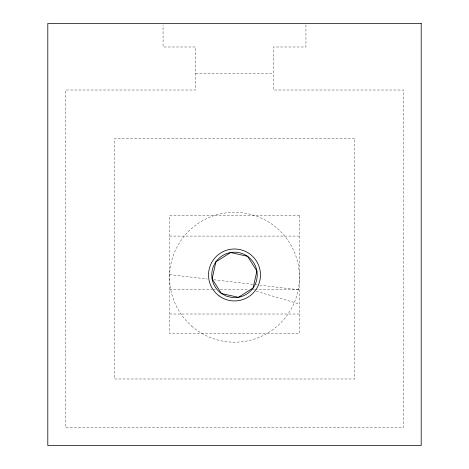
<?xml version="1.0" encoding="UTF-8"?>
<svg xmlns="http://www.w3.org/2000/svg" width="469" height="469" viewBox="0 0 469 469"><rect width="100%" height="100%" fill="white"/><g stroke="black" fill="none" stroke-linecap="round" stroke-linejoin="round"><path stroke-width="0.35" stroke-dasharray="2.35 1.76" d="M195.538 73.78L273.462 73.78M169.561 236.083L299.439 236.083M169.561 289.813L212.322 289.813M213.043 289.813L215.945 289.813M220.289 289.813L247.802 289.813M252.152 289.813L254.333 289.813M255.06 289.813L299.439 289.813L259.908 285.17M169.561 314.013L299.439 314.013M169.561 274.558L207.269 278.991M213.782 279.753L252.715 284.325M254.878 284.583L257.035 284.835M256.297 291.255L299.439 304.029M305.935 24.875L305.935 46.988L273.462 46.988L273.462 90.013L403.34 90.013L403.34 427.693L65.66 427.693L65.66 90.013L195.538 90.013L195.538 46.988L163.065 46.988L163.065 24.875M354.634 138.718L114.366 138.718L114.366 378.987L354.634 378.987L354.634 138.718M299.439 215.629L169.561 215.629L169.561 333.494L299.439 333.494L299.439 215.629M191.669 326.066A64.939 64.939 0 0 0 298.184 289.942A64.939 64.939 0 0 0 213.641 215.758A64.939 64.939 0 0 0 191.669 326.066"/><path stroke-width="0.7" d="M215.887 261.884L212.117 278.862L221.456 293.541L226.715 296.279L232.507 297.569L238.44 297.311L253.113 287.972L256.883 270.988L247.544 256.314L230.56 252.539L215.887 261.884M421.197 23.45L47.803 23.45L47.803 445.55L421.197 445.55L421.197 23.45M238.44 297.311L221.456 293.541A22.729 22.729 0 0 1 219.897 257.51A22.729 22.729 0 0 1 255.101 265.331A22.729 22.729 0 0 1 238.44 297.311M219.152 295.921A25.977 25.977 0 0 0 260.324 277.777A25.977 25.977 0 0 0 224.024 251.196A25.977 25.977 0 0 0 219.152 295.921"/></g></svg>
